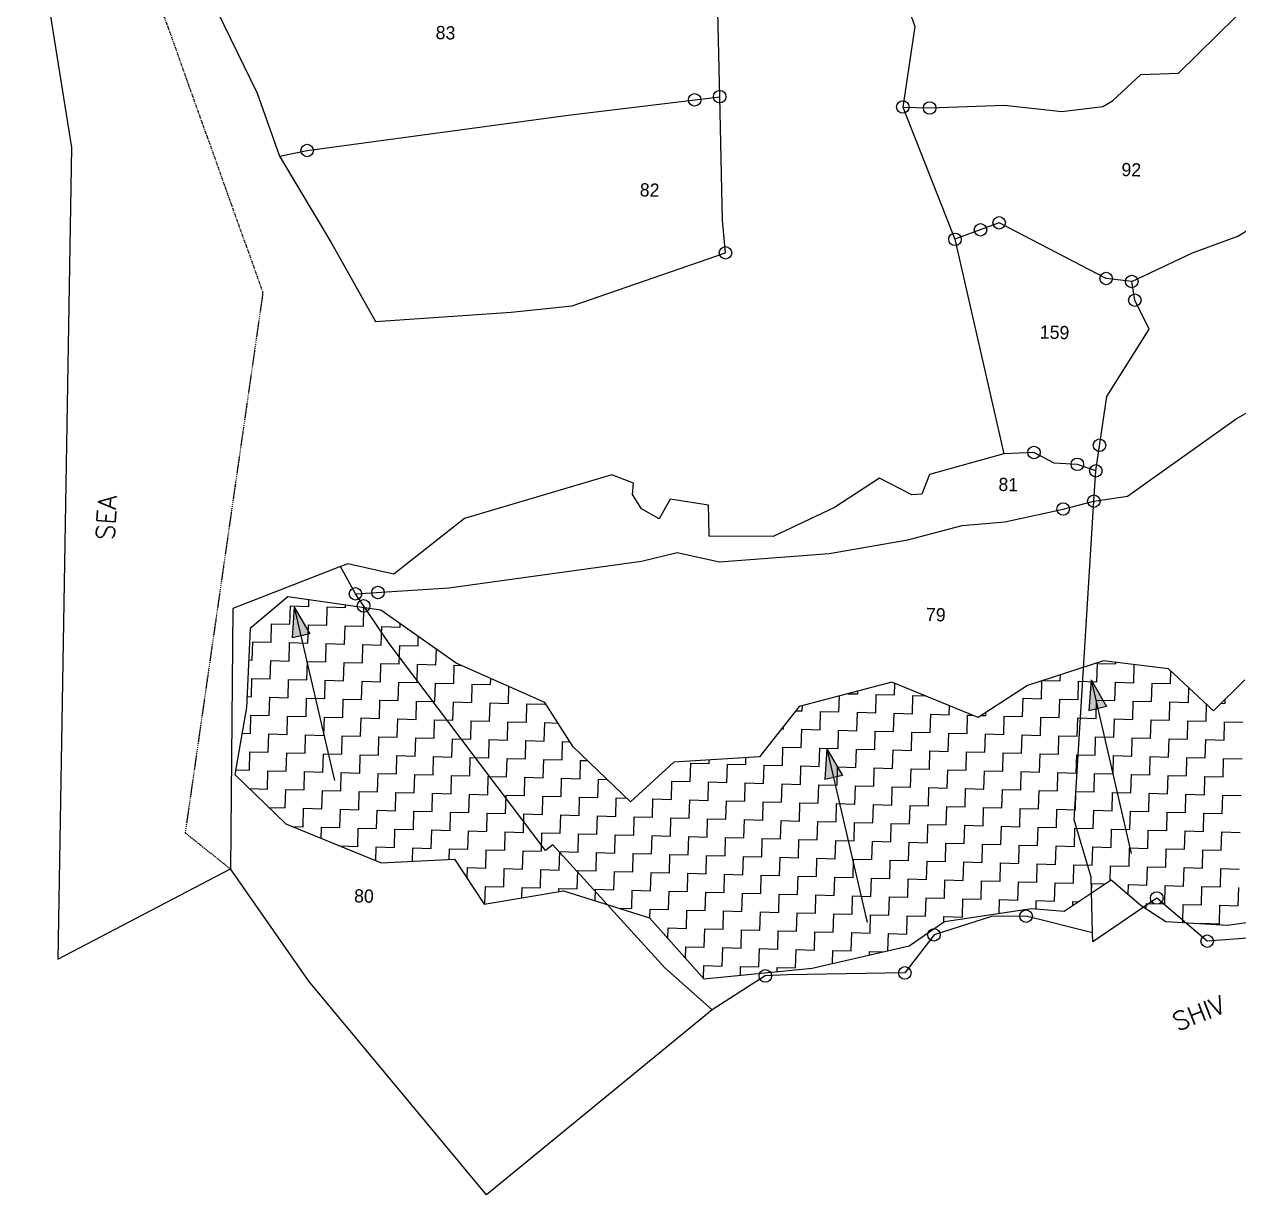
# Model space of a CAD drawing. Header units: metres. Extents: x 351065 to 355926, y 1754202 to 1757814.
# Drawn here: x 351065 to 351734, y 1754202 to 1754847 of the extents above; entities that cross this region are included whole.
import ezdxf

# ---------------------------------------------------------------- set-up
doc = ezdxf.new("R2010")
doc.units = ezdxf.units.M
doc.header["$MEASUREMENT"] = 0
doc.linetypes.add('DASHDOT', pattern=[1, 0.5, -0.25, 0, -0.25])
for name, color, linetype in [('OFF', 1, 'Continuous'), ('POLY_HATCH', 12, 'Continuous'), ('POLY_PARCEL', 6, 'Continuous'), ('POLY_WATER', 4, 'Continuous'), ('TEXT_MAPOUT', 7, 'Continuous'), ('TEXT_PARCEL', 7, 'Continuous'), ('V_BOUND_LINE', 7, 'Continuous'), ('V_BOUND_STREAM_LINE', 7, 'DASHDOT')]:
    doc.layers.add(name, color=color, linetype=linetype)
doc.styles.get("Standard").update_dxf_attribs({"font": 'simplex.shx'})
doc.styles.add('TEXT_MAP', font='', dxfattribs={"height": 2.5})
doc.styles.get('TEXT_MAP').set_extended_font_data('Kruti Dev 050')

msp = doc.modelspace()

# ---------------------------------------------------------------- hatches: boundary and pattern name
h = msp.add_hatch(color=256)
h.paths.add_polyline_path([(351217.79, 1754510.42), (351222.65, 1754511.55), (351214.11, 1754526.3)])
h.paths.add_polyline_path([(351214.11, 1754526.3), (351212.93, 1754509.3), (351217.79, 1754510.42)])
h = msp.add_hatch(color=256)
h.paths.add_polyline_path([(351656.76, 1754470.28), (351661.62, 1754471.41), (351653.08, 1754486.17)])
h.paths.add_polyline_path([(351653.08, 1754486.17), (351651.91, 1754469.16), (351656.76, 1754470.28)])
h = msp.add_hatch(color=256)
h.paths.add_polyline_path([(351511.26, 1754432.31), (351516.12, 1754433.44), (351507.58, 1754448.19)])
h.paths.add_polyline_path([(351507.58, 1754448.19), (351506.4, 1754431.19), (351511.26, 1754432.31)])

# ---------------------------------------------------------------- linework, layer by layer
for points in [[(351214.11, 1754526.3), (351212.93, 1754509.3)], [(351214.11, 1754526.3), (351236.28, 1754430.63)], [(351214.11, 1754526.3), (351222.65, 1754511.55)], [(351222.65, 1754511.55), (351212.93, 1754509.3)], [(351653.08, 1754486.17), (351651.91, 1754469.16)], [(351653.08, 1754486.17), (351675.26, 1754390.49)], [(351653.08, 1754486.17), (351661.62, 1754471.41)], [(351661.62, 1754471.41), (351651.91, 1754469.16)], [(351507.58, 1754448.19), (351506.4, 1754431.19)], [(351507.58, 1754448.19), (351529.75, 1754352.52)], [(351507.58, 1754448.19), (351516.12, 1754433.44)], [(351516.12, 1754433.44), (351506.4, 1754431.19)]]:
    msp.add_lwpolyline(points)
for centre in [(351434.68, 1754805.85), (351448.5, 1754807.54), (351549.4, 1754801.86), (351564.22, 1754801.34), (351221.2, 1754777.93), (351602.5, 1754738.05), (351592.17, 1754734.21), (351578.14, 1754728.98), (351451.73, 1754721.52), (351661.4, 1754707.36), (351675.54, 1754705.68), (351677.26, 1754695.41), (351621.66, 1754611.46), (351657.77, 1754615.47), (351645.58, 1754604.92), (351655.71, 1754601.36), (351654.67, 1754584.62), (351637.71, 1754580.32), (351247.81, 1754533.55), (351260.23, 1754534.34), (351252.29, 1754526.92), (351689.31, 1754365.91), (351617.31, 1754355.9), (351566.58, 1754345.66), (351717.07, 1754342.13), (351473.64, 1754323), (351550.54, 1754324.65)]:
    msp.add_circle(centre, 3.45)
at = {"layer": 'OFF'}
for p, q in [((351065.35, 1754941.2), (351091.41, 1754779.51)), ((351091.41, 1754779.51), (351083.75, 1754332.15)), ((351083.75, 1754332.15), (351178.9, 1754381.94))]:
    msp.add_line(p, q, dxfattribs=at)
at = {"layer": 'POLY_HATCH'}
for p, q in [((351210.51, 1754531.92), (351189.88, 1754514.41)), ((351261.82, 1754524.51), (351210.51, 1754531.92)), ((351303.36, 1754495.29), (351261.82, 1754524.51)), ((351189.88, 1754514.41), (351187.7, 1754470.98)), ((351352.13, 1754473.62), (351303.36, 1754495.29)), ((351660.01, 1754496.7), (351618.08, 1754482.99)), ((351695.73, 1754492.2), (351660.01, 1754496.7)), ((351720.51, 1754469.04), (351695.73, 1754492.2)), ((351737.87, 1754486.19), (351720.51, 1754469.04)), ((351543.42, 1754484.9), (351492.33, 1754471.43)), ((351590.85, 1754465.38), (351543.42, 1754484.9)), ((351618.08, 1754482.99), (351590.85, 1754465.38)), ((351367.72, 1754449.29), (351352.13, 1754473.62)), ((351187.7, 1754470.98), (351181.44, 1754434.02)), ((351492.33, 1754471.43), (351470.48, 1754443.83)), ((351399.36, 1754418.91), (351367.72, 1754449.29)), ((351423.18, 1754440.82), (351399.36, 1754418.91)), ((351470.48, 1754443.83), (351423.18, 1754440.82)), ((351181.44, 1754434.02), (351209.42, 1754406.78)), ((351209.42, 1754406.78), (351261.96, 1754385.28)), ((351261.96, 1754385.28), (351302.37, 1754387.42)), ((351302.37, 1754387.42), (351318.73, 1754362.61)), ((351638.28, 1754358.65), (351664.21, 1754376.02)), ((351664.21, 1754376.02), (351680.74, 1754361.75)), ((351318.73, 1754362.61), (351362.46, 1754369.97)), ((351362.46, 1754369.97), (351409.86, 1754354.97)), ((351572.29, 1754352.92), (351620.26, 1754360.17)), ((351620.26, 1754360.17), (351638.28, 1754358.65)), ((351680.74, 1754361.75), (351694.31, 1754352.91)), ((351409.86, 1754354.97), (351439.79, 1754321.31)), ((351552.83, 1754339.63), (351572.29, 1754352.92)), ((351694.31, 1754352.91), (351728.25, 1754350.98)), ((351728.25, 1754350.98), (351774.07, 1754357.23)), ((351499.42, 1754327.21), (351552.83, 1754339.63)), ((351439.79, 1754321.31), (351499.42, 1754327.21))]:
    msp.add_line(p, q, dxfattribs=at)
at = {"layer": 'POLY_HATCH', "linetype": 'Continuous'}
for p, q in [((351211.75, 1754516.79), (351212.01, 1754526.9)), ((351212.01, 1754526.9), (351222.12, 1754526.64)), ((351222.12, 1754526.64), (351222.21, 1754530.23)), ((351231.98, 1754516.27), (351232.24, 1754526.38)), ((351232.24, 1754526.38), (351242.36, 1754526.12)), ((351242.36, 1754526.12), (351242.39, 1754527.32)), ((351252.21, 1754515.75), (351252.47, 1754525.86)), ((351201.37, 1754506.93), (351201.63, 1754517.05)), ((351201.63, 1754517.05), (351211.75, 1754516.79)), ((351221.6, 1754506.41), (351221.86, 1754516.53)), ((351221.86, 1754516.53), (351231.98, 1754516.27)), ((351241.84, 1754505.89), (351242.1, 1754516.01)), ((351242.1, 1754516.01), (351252.21, 1754515.75)), ((351262.07, 1754505.37), (351262.33, 1754515.49)), ((351262.33, 1754515.49), (351272.45, 1754515.23)), ((351272.45, 1754515.23), (351272.49, 1754517)), ((351190.99, 1754497.07), (351191.25, 1754507.19)), ((351191.25, 1754507.19), (351201.37, 1754506.93)), ((351211.23, 1754496.55), (351211.49, 1754506.67)), ((351211.49, 1754506.67), (351221.6, 1754506.41)), ((351231.46, 1754496.03), (351231.72, 1754506.15)), ((351231.72, 1754506.15), (351241.84, 1754505.89)), ((351282.31, 1754504.85), (351282.44, 1754510)), ((351251.7, 1754495.51), (351251.95, 1754505.63)), ((351251.95, 1754505.63), (351262.07, 1754505.37)), ((351271.93, 1754494.99), (351272.19, 1754505.11)), ((351272.19, 1754505.11), (351282.31, 1754504.85)), ((351292.16, 1754494.48), (351292.38, 1754503.01)), ((351189.01, 1754497.12), (351190.99, 1754497.07)), ((351200.85, 1754486.69), (351201.11, 1754496.81)), ((351201.11, 1754496.81), (351211.23, 1754496.55)), ((351221.08, 1754486.18), (351221.34, 1754496.29)), ((351221.34, 1754496.29), (351231.46, 1754496.03)), ((351241.32, 1754485.66), (351241.58, 1754495.77)), ((351241.58, 1754495.77), (351251.7, 1754495.51)), ((351261.55, 1754485.14), (351261.81, 1754495.25)), ((351261.81, 1754495.25), (351271.93, 1754494.99)), ((351281.79, 1754484.62), (351282.05, 1754494.73)), ((351282.05, 1754494.73), (351292.16, 1754494.48)), ((351302.02, 1754484.1), (351302.28, 1754494.22)), ((351302.28, 1754494.22), (351305.98, 1754494.12)), ((351656.38, 1754485.13), (351656.64, 1754495.25)), ((351656.64, 1754495.25), (351666.76, 1754494.99)), ((351666.76, 1754494.99), (351666.78, 1754495.84)), ((351676.61, 1754484.61), (351676.87, 1754494.57)), ((351190.47, 1754476.84), (351190.73, 1754486.95)), ((351190.73, 1754486.95), (351200.85, 1754486.69)), ((351210.71, 1754476.32), (351210.97, 1754486.43)), ((351210.97, 1754486.43), (351221.08, 1754486.18)), ((351230.94, 1754475.8), (351231.2, 1754485.92)), ((351231.2, 1754485.92), (351241.32, 1754485.66)), ((351322.26, 1754483.58), (351322.34, 1754486.85)), ((351626.94, 1754485.89), (351636.15, 1754485.65)), ((351636.15, 1754485.65), (351636.23, 1754488.92)), ((351696.85, 1754484.09), (351697.03, 1754490.99)), ((351251.18, 1754475.28), (351251.44, 1754485.4)), ((351251.44, 1754485.4), (351261.55, 1754485.14)), ((351271.41, 1754474.76), (351271.67, 1754484.88)), ((351271.67, 1754484.88), (351281.79, 1754484.62)), ((351291.64, 1754474.24), (351291.9, 1754484.36)), ((351291.9, 1754484.36), (351302.02, 1754484.1)), ((351311.88, 1754473.72), (351312.14, 1754483.84)), ((351312.14, 1754483.84), (351322.26, 1754483.58)), ((351332.11, 1754473.2), (351332.35, 1754482.41)), ((351524.6, 1754478.39), (351524.64, 1754479.95)), ((351544.83, 1754477.87), (351545, 1754484.26)), ((351625.77, 1754475.79), (351626.02, 1754485.58)), ((351646, 1754475.27), (351646.26, 1754485.39)), ((351646.26, 1754485.39), (351656.38, 1754485.13)), ((351666.24, 1754474.75), (351666.5, 1754484.87)), ((351666.5, 1754484.87), (351676.61, 1754484.61)), ((351686.47, 1754474.23), (351686.73, 1754484.35)), ((351686.73, 1754484.35), (351696.85, 1754484.09)), ((351706.71, 1754473.72), (351706.91, 1754481.75)), ((351188, 1754476.9), (351190.47, 1754476.84)), ((351200.33, 1754466.46), (351200.59, 1754476.58)), ((351200.59, 1754476.58), (351210.71, 1754476.32)), ((351220.57, 1754465.94), (351220.82, 1754476.06)), ((351220.82, 1754476.06), (351230.94, 1754475.8)), ((351240.8, 1754465.42), (351241.06, 1754475.54)), ((351241.06, 1754475.54), (351251.18, 1754475.28)), ((351261.03, 1754464.9), (351261.29, 1754475.02)), ((351261.29, 1754475.02), (351271.41, 1754474.76)), ((351281.27, 1754464.38), (351281.53, 1754474.5)), ((351281.53, 1754474.5), (351291.64, 1754474.24)), ((351301.5, 1754463.86), (351301.76, 1754473.98)), ((351301.76, 1754473.98), (351311.88, 1754473.72)), ((351321.74, 1754463.35), (351322, 1754473.46)), ((351322, 1754473.46), (351332.11, 1754473.2)), ((351341.97, 1754462.83), (351342.23, 1754472.94)), ((351342.23, 1754472.94), (351352.35, 1754472.68)), ((351352.35, 1754472.68), (351352.36, 1754473.26)), ((351514.22, 1754468.53), (351514.45, 1754477.26)), ((351519.23, 1754478.53), (351524.6, 1754478.39)), ((351534.46, 1754468.01), (351534.72, 1754478.13)), ((351534.72, 1754478.13), (351544.83, 1754477.87)), ((351554.69, 1754467.49), (351554.95, 1754477.61)), ((351554.95, 1754477.61), (351561.56, 1754477.44)), ((351615.39, 1754465.93), (351615.65, 1754476.05)), ((351615.65, 1754476.05), (351625.77, 1754475.79)), ((351635.63, 1754465.42), (351635.89, 1754475.53)), ((351635.89, 1754475.53), (351646, 1754475.27)), ((351655.86, 1754464.9), (351656.12, 1754475.01)), ((351656.12, 1754475.01), (351666.24, 1754474.75)), ((351676.1, 1754464.38), (351676.35, 1754474.49)), ((351676.35, 1754474.49), (351686.47, 1754474.23)), ((351696.33, 1754463.86), (351696.59, 1754473.97)), ((351696.59, 1754473.97), (351706.71, 1754473.72)), ((351716.56, 1754463.34), (351716.8, 1754472.51)), ((351724.78, 1754473.25), (351726.94, 1754473.2)), ((351726.94, 1754473.2), (351727, 1754475.45)), ((351189.95, 1754456.6), (351190.21, 1754466.72)), ((351190.21, 1754466.72), (351200.33, 1754466.46)), ((351210.19, 1754456.08), (351210.45, 1754466.2)), ((351210.45, 1754466.2), (351220.57, 1754465.94)), ((351490.52, 1754469.14), (351493.99, 1754469.05)), ((351493.99, 1754469.05), (351494.06, 1754471.89)), ((351503.84, 1754458.67), (351504.1, 1754468.79)), ((351504.1, 1754468.79), (351514.22, 1754468.53)), ((351524.08, 1754458.15), (351524.34, 1754468.27)), ((351524.34, 1754468.27), (351534.46, 1754468.01)), ((351544.31, 1754457.63), (351544.57, 1754467.75)), ((351544.57, 1754467.75), (351554.69, 1754467.49)), ((351564.55, 1754457.12), (351564.81, 1754467.23)), ((351564.81, 1754467.23), (351574.92, 1754466.97)), ((351574.92, 1754466.97), (351575.05, 1754471.89)), ((351584.78, 1754456.6), (351585.04, 1754466.71)), ((351585.04, 1754466.71), (351587.79, 1754466.64)), ((351592.6, 1754466.52), (351595.16, 1754466.45)), ((351595.16, 1754466.45), (351595.2, 1754468.2)), ((351605.02, 1754456.08), (351605.28, 1754466.19)), ((351605.28, 1754466.19), (351615.39, 1754465.93)), ((351230.42, 1754455.56), (351230.68, 1754465.68)), ((351230.68, 1754465.68), (351240.8, 1754465.42)), ((351250.66, 1754455.05), (351250.92, 1754465.16)), ((351250.92, 1754465.16), (351261.03, 1754464.9)), ((351270.89, 1754454.53), (351271.15, 1754464.64)), ((351271.15, 1754464.64), (351281.27, 1754464.38)), ((351291.13, 1754454.01), (351291.39, 1754464.12)), ((351291.39, 1754464.12), (351301.5, 1754463.86)), ((351311.36, 1754453.49), (351311.62, 1754463.6)), ((351311.62, 1754463.6), (351321.74, 1754463.35)), ((351331.59, 1754452.97), (351331.85, 1754463.09)), ((351331.85, 1754463.09), (351341.97, 1754462.83)), ((351351.83, 1754452.45), (351352.09, 1754462.57)), ((351352.09, 1754462.57), (351359.33, 1754462.38)), ((351482.66, 1754459.22), (351483.61, 1754459.19)), ((351483.61, 1754459.19), (351483.64, 1754460.46)), ((351625.25, 1754455.56), (351625.51, 1754465.67)), ((351625.51, 1754465.67), (351635.63, 1754465.42)), ((351645.48, 1754455.04), (351645.74, 1754465.16)), ((351645.74, 1754465.16), (351655.86, 1754464.9)), ((351665.72, 1754454.52), (351665.98, 1754464.64)), ((351665.98, 1754464.64), (351676.1, 1754464.38)), ((351685.95, 1754454), (351686.21, 1754464.12)), ((351686.21, 1754464.12), (351696.33, 1754463.86)), ((351706.19, 1754453.48), (351706.45, 1754463.6)), ((351706.45, 1754463.6), (351716.56, 1754463.34)), ((351726.42, 1754452.96), (351726.68, 1754463.08)), ((351726.68, 1754463.08), (351736.8, 1754462.82)), ((351185.29, 1754456.72), (351189.95, 1754456.6)), ((351199.81, 1754446.23), (351200.07, 1754456.34)), ((351200.07, 1754456.34), (351210.19, 1754456.08)), ((351220.05, 1754445.71), (351220.31, 1754455.82)), ((351220.31, 1754455.82), (351230.42, 1754455.56)), ((351240.28, 1754445.19), (351240.54, 1754455.3)), ((351240.54, 1754455.3), (351250.66, 1754455.05)), ((351260.51, 1754444.67), (351260.77, 1754454.79)), ((351260.77, 1754454.79), (351270.89, 1754454.53)), ((351280.75, 1754444.15), (351281.01, 1754454.27)), ((351281.01, 1754454.27), (351291.13, 1754454.01)), ((351300.98, 1754443.63), (351301.24, 1754453.75)), ((351301.24, 1754453.75), (351311.36, 1754453.49)), ((351321.22, 1754443.11), (351321.48, 1754453.23)), ((351321.48, 1754453.23), (351331.59, 1754452.97)), ((351341.45, 1754442.59), (351341.71, 1754452.71)), ((351341.71, 1754452.71), (351351.83, 1754452.45)), ((351493.47, 1754448.82), (351493.73, 1754458.93)), ((351493.73, 1754458.93), (351503.84, 1754458.67)), ((351513.7, 1754448.3), (351513.96, 1754458.41)), ((351513.96, 1754458.41), (351524.08, 1754458.15)), ((351533.94, 1754447.78), (351534.2, 1754457.89)), ((351534.2, 1754457.89), (351544.31, 1754457.63)), ((351554.17, 1754447.26), (351554.43, 1754457.37)), ((351554.43, 1754457.37), (351564.55, 1754457.12)), ((351574.4, 1754446.74), (351574.66, 1754456.86)), ((351574.66, 1754456.86), (351584.78, 1754456.6)), ((351594.64, 1754446.22), (351594.9, 1754456.34)), ((351594.9, 1754456.34), (351605.02, 1754456.08)), ((351614.87, 1754445.7), (351615.13, 1754455.82)), ((351615.13, 1754455.82), (351625.25, 1754455.56)), ((351635.11, 1754445.18), (351635.37, 1754455.3)), ((351635.37, 1754455.3), (351645.48, 1754455.04)), ((351655.34, 1754444.66), (351655.6, 1754454.78)), ((351655.6, 1754454.78), (351665.72, 1754454.52)), ((351675.58, 1754444.14), (351675.84, 1754454.26)), ((351675.84, 1754454.26), (351685.95, 1754454)), ((351695.81, 1754443.62), (351696.07, 1754453.74)), ((351696.07, 1754453.74), (351706.19, 1754453.48)), ((351716.04, 1754443.1), (351716.3, 1754453.22)), ((351716.3, 1754453.22), (351726.42, 1754452.96)), ((351189.44, 1754436.37), (351189.69, 1754446.49)), ((351189.69, 1754446.49), (351199.81, 1754446.23)), ((351209.67, 1754435.85), (351209.93, 1754445.97)), ((351209.93, 1754445.97), (351220.05, 1754445.71)), ((351361.69, 1754442.07), (351361.95, 1754452.19)), ((351361.95, 1754452.19), (351365.93, 1754452.09)), ((351483.09, 1754438.96), (351483.35, 1754449.07)), ((351483.35, 1754449.07), (351493.47, 1754448.82)), ((351503.33, 1754438.44), (351503.59, 1754448.56)), ((351503.59, 1754448.56), (351513.7, 1754448.3)), ((351523.56, 1754437.92), (351523.82, 1754448.04)), ((351523.82, 1754448.04), (351533.94, 1754447.78)), ((351543.79, 1754437.4), (351544.05, 1754447.52)), ((351544.05, 1754447.52), (351554.17, 1754447.26)), ((351564.03, 1754436.88), (351564.29, 1754447)), ((351564.29, 1754447), (351574.4, 1754446.74)), ((351584.26, 1754436.36), (351584.52, 1754446.48)), ((351584.52, 1754446.48), (351594.64, 1754446.22)), ((351604.5, 1754435.84), (351604.76, 1754445.96)), ((351604.76, 1754445.96), (351614.87, 1754445.7)), ((351229.9, 1754435.33), (351230.16, 1754445.45)), ((351230.16, 1754445.45), (351240.28, 1754445.19)), ((351250.14, 1754434.81), (351250.4, 1754444.93)), ((351250.4, 1754444.93), (351260.51, 1754444.67)), ((351270.37, 1754434.29), (351270.63, 1754444.41)), ((351270.63, 1754444.41), (351280.75, 1754444.15)), ((351290.61, 1754433.77), (351290.87, 1754443.89)), ((351290.87, 1754443.89), (351300.98, 1754443.63)), ((351310.84, 1754433.25), (351311.1, 1754443.37)), ((351311.1, 1754443.37), (351321.22, 1754443.11)), ((351331.07, 1754432.73), (351331.33, 1754442.85)), ((351331.33, 1754442.85), (351341.45, 1754442.59)), ((351351.31, 1754432.22), (351351.57, 1754442.33)), ((351351.57, 1754442.33), (351361.69, 1754442.07)), ((351371.54, 1754431.7), (351371.8, 1754441.81)), ((351371.8, 1754441.81), (351375.6, 1754441.72)), ((351432.25, 1754430.14), (351432.51, 1754440.26)), ((351432.51, 1754440.26), (351442.62, 1754440)), ((351442.62, 1754440), (351442.68, 1754442.06)), ((351452.48, 1754429.62), (351452.74, 1754439.74)), ((351452.74, 1754439.74), (351462.86, 1754439.48)), ((351462.86, 1754439.48), (351462.96, 1754443.35)), ((351472.71, 1754429.1), (351472.97, 1754439.22)), ((351472.97, 1754439.22), (351483.09, 1754438.96)), ((351624.73, 1754435.32), (351624.99, 1754445.44)), ((351624.99, 1754445.44), (351635.11, 1754445.18)), ((351644.97, 1754434.8), (351645.22, 1754444.92)), ((351645.22, 1754444.92), (351655.34, 1754444.66)), ((351665.2, 1754434.29), (351665.46, 1754444.4)), ((351665.46, 1754444.4), (351675.58, 1754444.14)), ((351685.43, 1754433.77), (351685.69, 1754443.88)), ((351685.69, 1754443.88), (351695.81, 1754443.62)), ((351705.67, 1754433.25), (351705.93, 1754443.36)), ((351705.93, 1754443.36), (351716.04, 1754443.1)), ((351725.9, 1754432.73), (351726.16, 1754442.84)), ((351726.16, 1754442.84), (351736.28, 1754442.59)), ((351181.88, 1754436.56), (351189.44, 1754436.37)), ((351199.29, 1754425.99), (351199.55, 1754436.11)), ((351199.55, 1754436.11), (351209.67, 1754435.85)), ((351219.53, 1754425.47), (351219.79, 1754435.59)), ((351219.79, 1754435.59), (351229.9, 1754435.33)), ((351239.76, 1754424.95), (351240.02, 1754435.07)), ((351240.02, 1754435.07), (351250.14, 1754434.81)), ((351260, 1754424.43), (351260.25, 1754434.55)), ((351260.25, 1754434.55), (351270.37, 1754434.29)), ((351280.23, 1754423.92), (351280.49, 1754434.03)), ((351280.49, 1754434.03), (351290.61, 1754433.77)), ((351300.46, 1754423.4), (351300.72, 1754433.51)), ((351300.72, 1754433.51), (351310.84, 1754433.25)), ((351320.7, 1754422.88), (351320.96, 1754432.99)), ((351320.96, 1754432.99), (351331.07, 1754432.73)), ((351340.93, 1754422.36), (351341.19, 1754432.47)), ((351341.19, 1754432.47), (351351.31, 1754432.22)), ((351492.95, 1754428.58), (351493.21, 1754438.7)), ((351493.21, 1754438.7), (351503.33, 1754438.44)), ((351513.18, 1754428.06), (351513.44, 1754438.18)), ((351513.44, 1754438.18), (351523.56, 1754437.92)), ((351533.42, 1754427.54), (351533.68, 1754437.66)), ((351533.68, 1754437.66), (351543.79, 1754437.4)), ((351553.65, 1754427.02), (351553.91, 1754437.14)), ((351553.91, 1754437.14), (351564.03, 1754436.88)), ((351573.89, 1754426.5), (351574.15, 1754436.62)), ((351574.15, 1754436.62), (351584.26, 1754436.36)), ((351594.12, 1754425.99), (351594.38, 1754436.1)), ((351594.38, 1754436.1), (351604.5, 1754435.84)), ((351614.35, 1754425.47), (351614.61, 1754435.58)), ((351614.61, 1754435.58), (351624.73, 1754435.32)), ((351634.59, 1754424.95), (351634.85, 1754435.06)), ((351634.85, 1754435.06), (351644.97, 1754434.8)), ((351654.82, 1754424.43), (351655.08, 1754434.54)), ((351655.08, 1754434.54), (351665.2, 1754434.29)), ((351675.06, 1754423.91), (351675.32, 1754434.03)), ((351675.32, 1754434.03), (351685.43, 1754433.77)), ((351695.29, 1754423.39), (351695.55, 1754433.51)), ((351695.55, 1754433.51), (351705.67, 1754433.25)), ((351715.53, 1754422.87), (351715.79, 1754432.99)), ((351715.79, 1754432.99), (351725.9, 1754432.73)), ((351189.43, 1754426.24), (351199.29, 1754425.99)), ((351209.15, 1754415.62), (351209.41, 1754425.73)), ((351209.41, 1754425.73), (351219.53, 1754425.47)), ((351361.17, 1754421.84), (351361.43, 1754431.96)), ((351361.43, 1754431.96), (351371.54, 1754431.7)), ((351381.4, 1754421.32), (351381.66, 1754431.44)), ((351381.66, 1754431.44), (351386.44, 1754431.31)), ((351421.87, 1754420.28), (351422.13, 1754430.4)), ((351422.13, 1754430.4), (351432.25, 1754430.14)), ((351442.1, 1754419.76), (351442.36, 1754429.88)), ((351442.36, 1754429.88), (351452.48, 1754429.62)), ((351462.34, 1754419.24), (351462.6, 1754429.36)), ((351462.6, 1754429.36), (351472.71, 1754429.1)), ((351482.57, 1754418.72), (351482.83, 1754428.84)), ((351482.83, 1754428.84), (351492.95, 1754428.58)), ((351502.81, 1754418.2), (351503.07, 1754428.32)), ((351503.07, 1754428.32), (351513.18, 1754428.06)), ((351523.04, 1754417.68), (351523.3, 1754427.8)), ((351523.3, 1754427.8), (351533.42, 1754427.54)), ((351543.27, 1754417.17), (351543.53, 1754427.28)), ((351543.53, 1754427.28), (351553.65, 1754427.02)), ((351563.51, 1754416.65), (351563.77, 1754426.76)), ((351563.77, 1754426.76), (351573.89, 1754426.5)), ((351583.74, 1754416.13), (351584, 1754426.24)), ((351584, 1754426.24), (351594.12, 1754425.99)), ((351603.98, 1754415.61), (351604.24, 1754425.73)), ((351604.24, 1754425.73), (351614.35, 1754425.47)), ((351229.38, 1754415.1), (351229.64, 1754425.21)), ((351229.64, 1754425.21), (351239.76, 1754424.95)), ((351249.62, 1754414.58), (351249.88, 1754424.69)), ((351249.88, 1754424.69), (351260, 1754424.43)), ((351269.85, 1754414.06), (351270.11, 1754424.17)), ((351270.11, 1754424.17), (351280.23, 1754423.92)), ((351290.09, 1754413.54), (351290.35, 1754423.66)), ((351290.35, 1754423.66), (351300.46, 1754423.4)), ((351310.32, 1754413.02), (351310.58, 1754423.14)), ((351310.58, 1754423.14), (351320.7, 1754422.88)), ((351330.56, 1754412.5), (351330.82, 1754422.62)), ((351330.82, 1754422.62), (351340.93, 1754422.36)), ((351350.79, 1754411.98), (351351.05, 1754422.1)), ((351351.05, 1754422.1), (351361.17, 1754421.84)), ((351371.02, 1754411.46), (351371.28, 1754421.58)), ((351371.28, 1754421.58), (351381.4, 1754421.32)), ((351391.26, 1754410.94), (351391.52, 1754421.06)), ((351391.52, 1754421.06), (351397.27, 1754420.91)), ((351401.42, 1754420.81), (351401.64, 1754420.8)), ((351401.64, 1754420.8), (351401.64, 1754421)), ((351411.49, 1754410.42), (351411.75, 1754420.54)), ((351411.75, 1754420.54), (351421.87, 1754420.28)), ((351431.73, 1754409.9), (351431.99, 1754420.02)), ((351431.99, 1754420.02), (351442.1, 1754419.76)), ((351451.96, 1754409.38), (351452.22, 1754419.5)), ((351452.22, 1754419.5), (351462.34, 1754419.24)), ((351472.2, 1754408.87), (351472.45, 1754418.98)), ((351472.45, 1754418.98), (351482.57, 1754418.72)), ((351624.21, 1754415.09), (351624.47, 1754425.21)), ((351624.47, 1754425.21), (351634.59, 1754424.95)), ((351644.45, 1754414.57), (351644.71, 1754424.69)), ((351644.71, 1754424.69), (351654.82, 1754424.43)), ((351664.68, 1754414.05), (351664.94, 1754424.17)), ((351664.94, 1754424.17), (351675.06, 1754423.91)), ((351684.91, 1754413.53), (351685.17, 1754423.65)), ((351685.17, 1754423.65), (351695.29, 1754423.39)), ((351705.15, 1754413.01), (351705.41, 1754423.13)), ((351705.41, 1754423.13), (351715.53, 1754422.87)), ((351725.38, 1754412.49), (351725.64, 1754422.61)), ((351725.64, 1754422.61), (351735.76, 1754422.35)), ((351200.11, 1754415.85), (351209.15, 1754415.62)), ((351219.01, 1754405.24), (351219.27, 1754415.36)), ((351219.27, 1754415.36), (351229.38, 1754415.1)), ((351239.24, 1754404.72), (351239.5, 1754414.84)), ((351239.5, 1754414.84), (351249.62, 1754414.58)), ((351259.48, 1754404.2), (351259.74, 1754414.32)), ((351259.74, 1754414.32), (351269.85, 1754414.06)), ((351279.71, 1754403.68), (351279.97, 1754413.8)), ((351279.97, 1754413.8), (351290.09, 1754413.54)), ((351299.94, 1754403.16), (351300.2, 1754413.28)), ((351300.2, 1754413.28), (351310.32, 1754413.02)), ((351320.18, 1754402.64), (351320.44, 1754412.76)), ((351320.44, 1754412.76), (351330.56, 1754412.5)), ((351492.43, 1754408.35), (351492.69, 1754418.46)), ((351492.69, 1754418.46), (351502.81, 1754418.2)), ((351512.66, 1754407.83), (351512.92, 1754417.94)), ((351512.92, 1754417.94), (351523.04, 1754417.68)), ((351532.9, 1754407.31), (351533.16, 1754417.43)), ((351533.16, 1754417.43), (351543.27, 1754417.17)), ((351553.13, 1754406.79), (351553.39, 1754416.91)), ((351553.39, 1754416.91), (351563.51, 1754416.65)), ((351573.37, 1754406.27), (351573.63, 1754416.39)), ((351573.63, 1754416.39), (351583.74, 1754416.13)), ((351593.6, 1754405.75), (351593.86, 1754415.87)), ((351593.86, 1754415.87), (351603.98, 1754415.61)), ((351613.84, 1754405.23), (351614.09, 1754415.35)), ((351614.09, 1754415.35), (351624.21, 1754415.09)), ((351634.07, 1754404.71), (351634.33, 1754414.83)), ((351634.33, 1754414.83), (351644.45, 1754414.57)), ((351654.3, 1754404.19), (351654.56, 1754414.31)), ((351654.56, 1754414.31), (351664.68, 1754414.05)), ((351674.54, 1754403.67), (351674.8, 1754413.79)), ((351674.8, 1754413.79), (351684.91, 1754413.53)), ((351694.77, 1754403.15), (351695.03, 1754413.27)), ((351695.03, 1754413.27), (351705.15, 1754413.01)), ((351715.01, 1754402.64), (351715.27, 1754412.75)), ((351715.27, 1754412.75), (351725.38, 1754412.49)), ((351340.41, 1754402.12), (351340.67, 1754412.24)), ((351340.67, 1754412.24), (351350.79, 1754411.98)), ((351360.65, 1754401.6), (351360.91, 1754411.72)), ((351360.91, 1754411.72), (351371.02, 1754411.46)), ((351380.88, 1754401.08), (351381.14, 1754411.2)), ((351381.14, 1754411.2), (351391.26, 1754410.94)), ((351401.12, 1754400.57), (351401.38, 1754410.68)), ((351401.38, 1754410.68), (351411.49, 1754410.42)), ((351421.35, 1754400.05), (351421.61, 1754410.16)), ((351421.61, 1754410.16), (351431.73, 1754409.9)), ((351441.58, 1754399.53), (351441.84, 1754409.64)), ((351441.84, 1754409.64), (351451.96, 1754409.38)), ((351461.82, 1754399.01), (351462.08, 1754409.13)), ((351462.08, 1754409.13), (351472.2, 1754408.87)), ((351482.05, 1754398.49), (351482.31, 1754408.61)), ((351482.31, 1754408.61), (351492.43, 1754408.35)), ((351502.29, 1754397.97), (351502.55, 1754408.09)), ((351502.55, 1754408.09), (351512.66, 1754407.83)), ((351522.52, 1754397.45), (351522.78, 1754407.57)), ((351522.78, 1754407.57), (351532.9, 1754407.31)), ((351542.76, 1754396.93), (351543.02, 1754407.05)), ((351543.02, 1754407.05), (351553.13, 1754406.79)), ((351562.99, 1754396.41), (351563.25, 1754406.53)), ((351563.25, 1754406.53), (351573.37, 1754406.27)), ((351583.22, 1754395.89), (351583.48, 1754406.01)), ((351583.48, 1754406.01), (351593.6, 1754405.75)), ((351212.8, 1754405.4), (351219.01, 1754405.24)), ((351228.97, 1754398.78), (351229.12, 1754404.98)), ((351229.12, 1754404.98), (351239.24, 1754404.72)), ((351249.1, 1754394.34), (351249.36, 1754404.46)), ((351249.36, 1754404.46), (351259.48, 1754404.2)), ((351269.33, 1754393.82), (351269.59, 1754403.94)), ((351269.59, 1754403.94), (351279.71, 1754403.68)), ((351289.57, 1754393.3), (351289.83, 1754403.42)), ((351289.83, 1754403.42), (351299.94, 1754403.16)), ((351309.8, 1754392.78), (351310.06, 1754402.9)), ((351310.06, 1754402.9), (351320.18, 1754402.64)), ((351330.04, 1754392.27), (351330.3, 1754402.38)), ((351330.3, 1754402.38), (351340.41, 1754402.12)), ((351350.27, 1754391.75), (351350.53, 1754401.86)), ((351350.53, 1754401.86), (351360.65, 1754401.6)), ((351370.5, 1754391.23), (351370.76, 1754401.34)), ((351370.76, 1754401.34), (351380.88, 1754401.08)), ((351390.74, 1754390.71), (351391, 1754400.83)), ((351391, 1754400.83), (351401.12, 1754400.57)), ((351410.97, 1754390.19), (351411.23, 1754400.31)), ((351411.23, 1754400.31), (351421.35, 1754400.05)), ((351431.21, 1754389.67), (351431.47, 1754399.79)), ((351431.47, 1754399.79), (351441.58, 1754399.53)), ((351451.44, 1754389.15), (351451.7, 1754399.27)), ((351451.7, 1754399.27), (351461.82, 1754399.01)), ((351603.46, 1754395.37), (351603.72, 1754405.49)), ((351603.72, 1754405.49), (351613.84, 1754405.23)), ((351623.69, 1754394.85), (351623.95, 1754404.97)), ((351623.95, 1754404.97), (351634.07, 1754404.71)), ((351643.93, 1754394.34), (351644.19, 1754404.45)), ((351644.19, 1754404.45), (351654.3, 1754404.19)), ((351664.16, 1754393.82), (351664.42, 1754403.93)), ((351664.42, 1754403.93), (351674.54, 1754403.67)), ((351684.4, 1754393.3), (351684.65, 1754403.41)), ((351684.65, 1754403.41), (351694.77, 1754403.15)), ((351704.63, 1754392.78), (351704.89, 1754402.9)), ((351704.89, 1754402.9), (351715.01, 1754402.64)), ((351724.86, 1754392.26), (351725.12, 1754402.38)), ((351725.12, 1754402.38), (351735.24, 1754402.12)), ((351239.19, 1754394.6), (351249.1, 1754394.34)), ((351259.02, 1754386.48), (351259.22, 1754394.08)), ((351259.22, 1754394.08), (351269.33, 1754393.82)), ((351279.26, 1754386.2), (351279.45, 1754393.56)), ((351279.45, 1754393.56), (351289.57, 1754393.3)), ((351299.54, 1754387.27), (351299.69, 1754393.04)), ((351299.69, 1754393.04), (351309.8, 1754392.78)), ((351319.66, 1754382.41), (351319.92, 1754392.53)), ((351319.92, 1754392.53), (351330.04, 1754392.27)), ((351471.68, 1754388.63), (351471.94, 1754398.75)), ((351471.94, 1754398.75), (351482.05, 1754398.49)), ((351491.91, 1754388.11), (351492.17, 1754398.23)), ((351492.17, 1754398.23), (351502.29, 1754397.97)), ((351512.14, 1754387.59), (351512.4, 1754397.71)), ((351512.4, 1754397.71), (351522.52, 1754397.45)), ((351532.38, 1754387.07), (351532.64, 1754397.19)), ((351532.64, 1754397.19), (351542.76, 1754396.93)), ((351552.61, 1754386.55), (351552.87, 1754396.67)), ((351552.87, 1754396.67), (351562.99, 1754396.41)), ((351572.85, 1754386.04), (351573.11, 1754396.15)), ((351573.11, 1754396.15), (351583.22, 1754395.89)), ((351593.08, 1754385.52), (351593.34, 1754395.63)), ((351593.34, 1754395.63), (351603.46, 1754395.37)), ((351613.32, 1754385), (351613.58, 1754395.11)), ((351613.58, 1754395.11), (351623.69, 1754394.85)), ((351633.55, 1754384.48), (351633.81, 1754394.6)), ((351633.81, 1754394.6), (351643.93, 1754394.34)), ((351653.78, 1754383.96), (351654.04, 1754394.08)), ((351654.04, 1754394.08), (351664.16, 1754393.82)), ((351674.02, 1754383.44), (351674.28, 1754393.56)), ((351674.28, 1754393.56), (351684.4, 1754393.3)), ((351694.25, 1754382.92), (351694.51, 1754393.04)), ((351694.51, 1754393.04), (351704.63, 1754392.78)), ((351714.49, 1754382.4), (351714.75, 1754392.52)), ((351714.75, 1754392.52), (351724.86, 1754392.26)), ((351339.89, 1754381.89), (351340.15, 1754392.01)), ((351340.15, 1754392.01), (351350.27, 1754391.75)), ((351360.13, 1754381.37), (351360.39, 1754391.49)), ((351360.39, 1754391.49), (351370.5, 1754391.23)), ((351380.36, 1754380.85), (351380.62, 1754390.97)), ((351380.62, 1754390.97), (351390.74, 1754390.71)), ((351400.6, 1754380.33), (351400.86, 1754390.45)), ((351400.86, 1754390.45), (351410.97, 1754390.19)), ((351420.83, 1754379.81), (351421.09, 1754389.93)), ((351421.09, 1754389.93), (351431.21, 1754389.67)), ((351441.07, 1754379.29), (351441.32, 1754389.41)), ((351441.32, 1754389.41), (351451.44, 1754389.15)), ((351461.3, 1754378.77), (351461.56, 1754388.89)), ((351461.56, 1754388.89), (351471.68, 1754388.63)), ((351481.53, 1754378.25), (351481.79, 1754388.37)), ((351481.79, 1754388.37), (351491.91, 1754388.11)), ((351501.77, 1754377.74), (351502.03, 1754387.85)), ((351502.03, 1754387.85), (351512.14, 1754387.59)), ((351522, 1754377.22), (351522.26, 1754387.33)), ((351522.26, 1754387.33), (351532.38, 1754387.07)), ((351542.24, 1754376.7), (351542.5, 1754386.81)), ((351542.5, 1754386.81), (351552.61, 1754386.55)), ((351562.47, 1754376.18), (351562.73, 1754386.3)), ((351562.73, 1754386.3), (351572.85, 1754386.04)), ((351582.7, 1754375.66), (351582.96, 1754385.78)), ((351582.96, 1754385.78), (351593.08, 1754385.52)), ((351309.39, 1754376.78), (351309.54, 1754382.67)), ((351309.54, 1754382.67), (351319.66, 1754382.41)), ((351329.52, 1754372.03), (351329.78, 1754382.15)), ((351329.78, 1754382.15), (351339.89, 1754381.89)), ((351349.75, 1754371.51), (351350.01, 1754381.63)), ((351350.01, 1754381.63), (351360.13, 1754381.37)), ((351369.99, 1754370.99), (351370.25, 1754381.11)), ((351370.25, 1754381.11), (351380.36, 1754380.85)), ((351390.22, 1754370.47), (351390.48, 1754380.59)), ((351390.48, 1754380.59), (351400.6, 1754380.33)), ((351410.45, 1754369.95), (351410.71, 1754380.07)), ((351410.71, 1754380.07), (351420.83, 1754379.81)), ((351430.69, 1754369.44), (351430.95, 1754379.55)), ((351430.95, 1754379.55), (351441.07, 1754379.29)), ((351450.92, 1754368.92), (351451.18, 1754379.03)), ((351451.18, 1754379.03), (351461.3, 1754378.77)), ((351602.94, 1754375.14), (351603.2, 1754385.26)), ((351603.2, 1754385.26), (351613.32, 1754385)), ((351623.17, 1754374.62), (351623.43, 1754384.74)), ((351623.43, 1754384.74), (351633.55, 1754384.48)), ((351643.41, 1754374.1), (351643.67, 1754384.22)), ((351643.67, 1754384.22), (351653.78, 1754383.96)), ((351663.7, 1754375.67), (351663.9, 1754383.7)), ((351663.9, 1754383.7), (351674.02, 1754383.44)), ((351683.88, 1754373.06), (351684.14, 1754383.18)), ((351684.14, 1754383.18), (351694.25, 1754382.92)), ((351704.11, 1754372.54), (351704.37, 1754382.66)), ((351704.37, 1754382.66), (351714.49, 1754382.4)), ((351724.34, 1754372.02), (351724.6, 1754382.14)), ((351724.6, 1754382.14), (351734.72, 1754381.88)), ((351319.15, 1754362.68), (351319.4, 1754372.29)), ((351319.4, 1754372.29), (351329.52, 1754372.03)), ((351471.16, 1754368.4), (351471.42, 1754378.51)), ((351471.42, 1754378.51), (351481.53, 1754378.25)), ((351491.39, 1754367.88), (351491.65, 1754378)), ((351491.65, 1754378), (351501.77, 1754377.74)), ((351511.63, 1754367.36), (351511.89, 1754377.48)), ((351511.89, 1754377.48), (351522, 1754377.22)), ((351531.86, 1754366.84), (351532.12, 1754376.96)), ((351532.12, 1754376.96), (351542.24, 1754376.7)), ((351552.09, 1754366.32), (351552.35, 1754376.44)), ((351552.35, 1754376.44), (351562.47, 1754376.18)), ((351572.33, 1754365.8), (351572.59, 1754375.92)), ((351572.59, 1754375.92), (351582.7, 1754375.66)), ((351592.56, 1754365.28), (351592.82, 1754375.4)), ((351592.82, 1754375.4), (351602.94, 1754375.14)), ((351612.8, 1754364.76), (351613.06, 1754374.88)), ((351613.06, 1754374.88), (351623.17, 1754374.62)), ((351633.03, 1754364.24), (351633.29, 1754374.36)), ((351633.29, 1754374.36), (351643.41, 1754374.1)), ((351653.39, 1754368.78), (351653.52, 1754373.84)), ((351653.52, 1754373.84), (351660.69, 1754373.66)), ((351673.62, 1754367.89), (351673.76, 1754373.32)), ((351673.76, 1754373.32), (351683.88, 1754373.06)), ((351693.73, 1754362.69), (351693.99, 1754372.8)), ((351693.99, 1754372.8), (351704.11, 1754372.54)), ((351713.97, 1754362.17), (351714.23, 1754372.28)), ((351714.23, 1754372.28), (351724.34, 1754372.02)), ((351339.49, 1754366.1), (351339.63, 1754371.77)), ((351339.63, 1754371.77), (351349.75, 1754371.51)), ((351359.82, 1754369.53), (351359.87, 1754371.25)), ((351359.87, 1754371.25), (351369.99, 1754370.99)), ((351379.94, 1754364.44), (351380.1, 1754370.73)), ((351380.1, 1754370.73), (351390.22, 1754370.47)), ((351400.08, 1754360.1), (351400.34, 1754370.21)), ((351400.34, 1754370.21), (351410.45, 1754369.95)), ((351420.31, 1754359.58), (351420.57, 1754369.7)), ((351420.57, 1754369.7), (351430.69, 1754369.44)), ((351440.55, 1754359.06), (351440.81, 1754369.18)), ((351440.81, 1754369.18), (351450.92, 1754368.92)), ((351460.78, 1754358.54), (351461.04, 1754368.66)), ((351461.04, 1754368.66), (351471.16, 1754368.4)), ((351481.01, 1754358.02), (351481.27, 1754368.14)), ((351481.27, 1754368.14), (351491.39, 1754367.88)), ((351501.25, 1754357.5), (351501.51, 1754367.62)), ((351501.51, 1754367.62), (351511.63, 1754367.36)), ((351521.48, 1754356.98), (351521.74, 1754367.1)), ((351521.74, 1754367.1), (351531.86, 1754366.84)), ((351541.72, 1754356.46), (351541.98, 1754366.58)), ((351541.98, 1754366.58), (351552.09, 1754366.32)), ((351561.95, 1754355.94), (351562.21, 1754366.06)), ((351562.21, 1754366.06), (351572.33, 1754365.8)), ((351582.19, 1754355.42), (351582.45, 1754365.54)), ((351582.45, 1754365.54), (351592.56, 1754365.28)), ((351734.2, 1754361.65), (351734.46, 1754371.77)), ((351393.08, 1754360.28), (351400.08, 1754360.1)), ((351410.06, 1754354.74), (351410.19, 1754359.84)), ((351410.19, 1754359.84), (351420.31, 1754359.58)), ((351430.17, 1754349.2), (351430.43, 1754359.32)), ((351430.43, 1754359.32), (351440.55, 1754359.06)), ((351450.4, 1754348.68), (351450.66, 1754358.8)), ((351450.66, 1754358.8), (351460.78, 1754358.54)), ((351602.49, 1754357.49), (351602.68, 1754365.02)), ((351602.68, 1754365.02), (351612.8, 1754364.76)), ((351622.8, 1754359.96), (351622.91, 1754364.5)), ((351622.91, 1754364.5), (351633.03, 1754364.24)), ((351643.09, 1754361.88), (351643.15, 1754363.98)), ((351643.15, 1754363.98), (351646.13, 1754363.91)), ((351683.54, 1754359.92), (351683.62, 1754362.95)), ((351683.62, 1754362.95), (351693.73, 1754362.69)), ((351703.59, 1754352.38), (351703.85, 1754362.43)), ((351703.85, 1754362.43), (351713.97, 1754362.17)), ((351723.83, 1754351.79), (351724.09, 1754361.91)), ((351724.09, 1754361.91), (351734.2, 1754361.65)), ((351470.64, 1754348.16), (351470.9, 1754358.28)), ((351470.9, 1754358.28), (351481.01, 1754358.02)), ((351490.87, 1754347.64), (351491.13, 1754357.76)), ((351491.13, 1754357.76), (351501.25, 1754357.5)), ((351511.11, 1754347.12), (351511.37, 1754357.24)), ((351511.37, 1754357.24), (351521.48, 1754356.98)), ((351531.34, 1754346.61), (351531.6, 1754356.72)), ((351531.6, 1754356.72), (351541.72, 1754356.46)), ((351551.57, 1754346.09), (351551.83, 1754356.2)), ((351551.83, 1754356.2), (351561.95, 1754355.94)), ((351571.99, 1754352.72), (351572.07, 1754355.68)), ((351572.07, 1754355.68), (351582.19, 1754355.42)), ((351713.7, 1754351.81), (351713.71, 1754352.05)), ((351713.71, 1754352.05), (351723.83, 1754351.79)), ((351419.9, 1754343.68), (351420.05, 1754349.46)), ((351420.05, 1754349.46), (351430.17, 1754349.2)), ((351440.03, 1754338.82), (351440.29, 1754348.94)), ((351440.29, 1754348.94), (351450.4, 1754348.68)), ((351460.26, 1754338.31), (351460.52, 1754348.42)), ((351460.52, 1754348.42), (351470.64, 1754348.16)), ((351480.5, 1754337.79), (351480.75, 1754347.9)), ((351480.75, 1754347.9), (351490.87, 1754347.64)), ((351500.73, 1754337.27), (351500.99, 1754347.38)), ((351500.99, 1754347.38), (351511.11, 1754347.12)), ((351520.96, 1754336.75), (351521.22, 1754346.87)), ((351521.22, 1754346.87), (351531.34, 1754346.61)), ((351541.22, 1754336.93), (351541.46, 1754346.35)), ((351541.46, 1754346.35), (351551.57, 1754346.09)), ((351561.69, 1754345.83), (351561.9, 1754345.82)), ((351561.69, 1754345.68), (351561.69, 1754345.83)), ((351429.74, 1754332.61), (351429.91, 1754339.08)), ((351429.91, 1754339.08), (351440.03, 1754338.82)), ((351449.88, 1754328.45), (351450.14, 1754338.57)), ((351450.14, 1754338.57), (351460.26, 1754338.31)), ((351470.12, 1754327.93), (351470.38, 1754338.05)), ((351470.38, 1754338.05), (351480.5, 1754337.79)), ((351490.35, 1754327.41), (351490.61, 1754337.53)), ((351490.61, 1754337.53), (351500.73, 1754337.27)), ((351510.66, 1754329.83), (351510.85, 1754337.01)), ((351510.85, 1754337.01), (351520.96, 1754336.75)), ((351531.03, 1754334.56), (351531.08, 1754336.49)), ((351531.08, 1754336.49), (351538.5, 1754336.3)), ((351439.58, 1754321.55), (351439.77, 1754328.71)), ((351439.77, 1754328.71), (351449.88, 1754328.45)), ((351459.88, 1754323.3), (351460, 1754328.19)), ((351460, 1754328.19), (351470.12, 1754327.93)), ((351480.18, 1754325.31), (351480.24, 1754327.67)), ((351480.24, 1754327.67), (351490.35, 1754327.41))]:
    msp.add_line(p, q, dxfattribs=at)
at = {"layer": 'POLY_PARCEL'}
for p, q in [((351701.27, 1754820.57), (351733.08, 1754851.72)), ((351680.47, 1754819.78), (351701.27, 1754820.57)), ((351664.92, 1754805.35), (351680.47, 1754819.78)), ((351365.02, 1754797.35), (351448.5, 1754807.54)), ((351549.4, 1754801.86), (351564.22, 1754801.34)), ((351564.22, 1754801.34), (351605.49, 1754802.92)), ((351605.49, 1754802.92), (351637.07, 1754799.47)), ((351637.07, 1754799.47), (351659.57, 1754802.19)), ((351659.57, 1754802.19), (351664.92, 1754805.35)), ((351221.2, 1754777.93), (351365.02, 1754797.35)), ((351206.05, 1754774.81), (351221.2, 1754777.93)), ((351733.93, 1754730.72), (351758.06, 1754745.6)), ((351602.5, 1754738.05), (351578.14, 1754728.98)), ((351661.4, 1754707.36), (351602.5, 1754738.05)), ((351708.95, 1754721.48), (351733.93, 1754730.72)), ((351675.54, 1754705.68), (351708.95, 1754721.48)), ((351675.54, 1754705.68), (351661.4, 1754707.36)), ((351677.26, 1754695.41), (351675.54, 1754705.68)), ((351685.09, 1754679.39), (351677.26, 1754695.41)), ((351661.71, 1754642.41), (351685.09, 1754679.39)), ((351733, 1754629.96), (351795.95, 1754666.58)), ((351655.71, 1754601.36), (351661.71, 1754642.41)), ((351673.19, 1754587.32), (351733, 1754629.96)), ((351621.66, 1754611.46), (351605.13, 1754610.81)), ((351632.73, 1754605.58), (351621.66, 1754611.46)), ((351645.58, 1754604.92), (351632.73, 1754605.58)), ((351655.71, 1754601.36), (351645.58, 1754604.92)), ((351654.67, 1754584.62), (351655.71, 1754601.36)), ((351654.67, 1754584.62), (351673.19, 1754587.32)), ((351605.54, 1754573.23), (351637.71, 1754580.32)), ((351637.71, 1754580.32), (351653.98, 1754584.52)), ((351643.81, 1754409.02), (351654.67, 1754584.62)), ((351653.98, 1754584.52), (351654.67, 1754584.62)), ((351582.06, 1754571.2), (351605.54, 1754573.23)), ((351552.23, 1754563.3), (351582.06, 1754571.2)), ((351508.83, 1754555.84), (351552.23, 1754563.3)), ((351405.47, 1754551.57), (351425.06, 1754556.35)), ((351425.06, 1754556.35), (351448.34, 1754551.13)), ((351448.34, 1754551.13), (351508.83, 1754555.84)), ((351247.81, 1754533.55), (351239.61, 1754548.61)), ((351299.35, 1754536.84), (351405.47, 1754551.57)), ((351247.81, 1754533.55), (351299.35, 1754536.84)), ((351266.36, 1754506.11), (351247.81, 1754533.55)), ((351352.5, 1754392.15), (351266.36, 1754506.11)), ((351653.23, 1754377.46), (351643.81, 1754409.02)), ((351356.63, 1754395.2), (351352.5, 1754392.15)), ((351418.22, 1754327.36), (351356.63, 1754395.2)), ((351653.86, 1754346.72), (351653.23, 1754377.46)), ((351444.34, 1754304.28), (351418.22, 1754327.36))]:
    msp.add_line(p, q, dxfattribs=at)
at = {"layer": 'POLY_WATER'}
for p, q in [((351534.74, 1754905.67), (351555.98, 1754846.31)), ((351448.5, 1754807.54), (351446.39, 1754899.53)), ((351158.25, 1754882.2), (351193.6, 1754809.59)), ((351555.98, 1754846.31), (351549.4, 1754801.86)), ((351193.6, 1754809.59), (351206.05, 1754774.81)), ((351450.07, 1754739.4), (351448.5, 1754807.54)), ((351549.4, 1754801.86), (351578.14, 1754728.98)), ((351206.05, 1754774.81), (351234.6, 1754726.8)), ((351451.73, 1754721.52), (351450.07, 1754739.4)), ((351234.6, 1754726.8), (351258.77, 1754683.6)), ((351578.14, 1754728.98), (351605.13, 1754610.81)), ((351367.3, 1754692.28), (351451.73, 1754721.52)), ((351258.77, 1754683.6), (351333.66, 1754688.9)), ((351333.66, 1754688.9), (351367.3, 1754692.28)), ((351605.13, 1754610.81), (351564.03, 1754599.32)), ((351389, 1754599.19), (351307.81, 1754575.18)), ((351401.04, 1754594.57), (351389, 1754599.19)), ((351400.49, 1754588.31), (351401.04, 1754594.57)), ((351536.52, 1754597.28), (351511.73, 1754581.14)), ((351554.33, 1754588.2), (351536.52, 1754597.28)), ((351564.03, 1754599.32), (351559.83, 1754588.45)), ((351405.38, 1754580.34), (351400.49, 1754588.31)), ((351559.83, 1754588.45), (351554.33, 1754588.2)), ((351415.06, 1754575), (351405.38, 1754580.34)), ((351421.22, 1754585.82), (351415.06, 1754575)), ((351442.32, 1754582.53), (351421.22, 1754585.82)), ((351442.52, 1754575.08), (351442.32, 1754582.53)), ((351511.73, 1754581.14), (351477.97, 1754565.15)), ((351307.81, 1754575.18), (351268.96, 1754544.42)), ((351442.66, 1754565.27), (351442.52, 1754575.08)), ((351477.97, 1754565.15), (351442.66, 1754565.27)), ((351239.61, 1754548.61), (351180.2, 1754525.52)), ((351243.61, 1754550.17), (351239.61, 1754548.61)), ((351268.96, 1754544.42), (351243.61, 1754550.17)), ((351180.2, 1754525.52), (351178.9, 1754381.94))]:
    msp.add_line(p, q, dxfattribs=at)
at = {"layer": 'V_BOUND_LINE'}
for p, q in [((351222.04, 1754320.06), (351178.9, 1754381.94)), ((351689.31, 1754365.91), (351654.06, 1754341.77)), ((351717.07, 1754342.13), (351689.31, 1754365.91)), ((351598.17, 1754355.73), (351566.58, 1754345.66)), ((351617.31, 1754355.9), (351598.17, 1754355.73)), ((351653.86, 1754346.72), (351617.31, 1754355.9)), ((351566.58, 1754345.66), (351550.54, 1754324.65)), ((351654.06, 1754341.77), (351653.86, 1754346.72)), ((351769.29, 1754346.06), (351717.07, 1754342.13)), ((351319.93, 1754202.41), (351222.04, 1754320.06)), ((351473.64, 1754323), (351444.34, 1754304.28)), ((351485.86, 1754323.67), (351473.64, 1754323)), ((351550.54, 1754324.65), (351485.86, 1754323.67)), ((351444.34, 1754304.28), (351319.93, 1754202.41))]:
    msp.add_line(p, q, dxfattribs=at)
at = {"layer": 'V_BOUND_STREAM_LINE'}
for p, q in [((351117.5, 1754921.26), (351196.8, 1754699.55)), ((351196.8, 1754699.55), (351154, 1754401.88)), ((351154, 1754401.88), (351178.9, 1754381.94))]:
    msp.add_line(p, q, dxfattribs=at)

# ---------------------------------------------------------------- texts
at = {"layer": 'TEXT_MAPOUT'}
for s, rotation, p in [('SEA', 86.79033, (351114.91, 1754562.95)), ('SHIV', 21.29768, (351700.55, 1754292.37))]:
    msp.add_text(s, height=10.12, rotation=rotation, dxfattribs=at).set_placement(p)
at = {"layer": 'TEXT_PARCEL', "style": 'TEXT_MAP'}
for s, p in [('83', (351291.93, 1754839.31)), ('92', (351669.78, 1754763.81)), ('82', (351404.39, 1754752.63)), ('159', (351624.81, 1754674.28)), ('81', (351602.01, 1754590.31)), ('79', (351562.07, 1754518.6)), ('80', (351246.99, 1754363.54))]:
    msp.add_text(s, height=7.287, rotation=358.53022, dxfattribs=at).set_placement(p)

doc.saveas('drawing.dxf')
